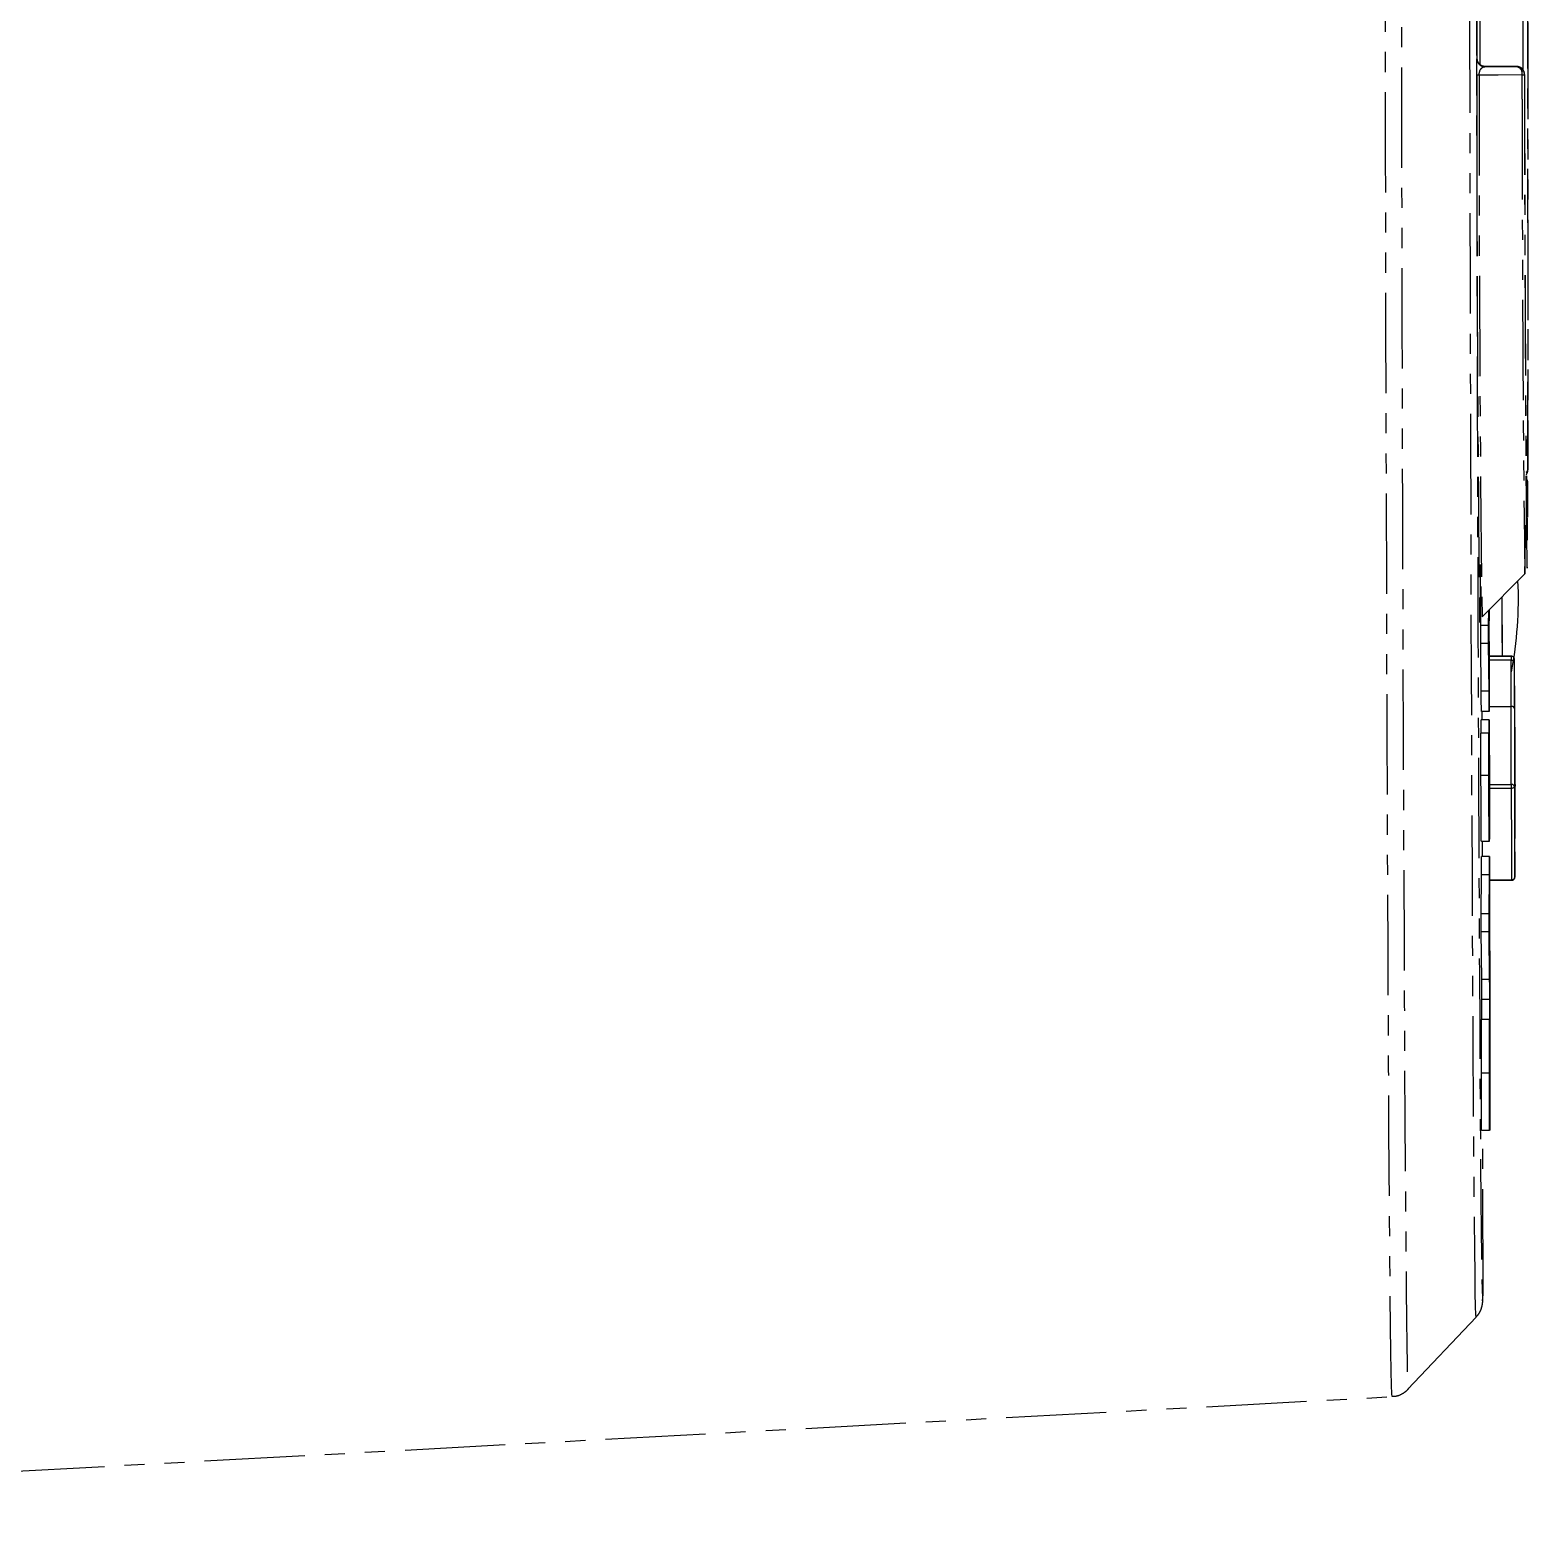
# Model space of a CAD drawing. Header units: millimetres. Extents: x 2462 to 4142, y 835 to 2023.
# Drawn here: x 3470.2 to 3565, y 1200 to 1294.6 of the extents above; entities that cross this region are included whole.
import ezdxf

# ---------------------------------------------------------------- set-up
doc = ezdxf.new("R2010")
doc.units = ezdxf.units.MM
doc.linetypes.add('PHANTOM', pattern=[12.7, 6.35, -1.27, 1.27, -1.27, 1.27, -1.27])

msp = doc.modelspace()

# ---------------------------------------------------------------- linework, layer by layer
at = {"color": 7, "linetype": 'PHANTOM', "lineweight": 25}
for p, q in [((3561.808, 1292.797), (3561.827, 1292.805)), ((3562.328, 1292.305), (3562.309, 1292.298)), ((3564.325, 1292.308), (3562.328, 1292.305)), ((3564.316, 1292.304), (3564.325, 1292.308)), ((3564.672, 1290.236), (3564.669, 1291.773)), ((3564.825, 1291.808), (3564.816, 1291.805)), ((3565.021, 1269.027), (3565.029, 1266.789)), ((3564.993, 1266.147), (3565.01, 1266.021)), ((3565.018, 1263.783), (3565.01, 1266.021)), ((3562.13, 1257.49), (3564.832, 1260.202)), ((3564.832, 1260.202), (3564.83, 1260.206)), ((3562.047, 1256.945), (3562.068, 1259.416)), ((3562.547, 1256.945), (3562.555, 1257.917)), ((3562.565, 1257.45), (3562.553, 1256.085)), ((3562.57, 1254.46), (3562.565, 1257.45)), ((3562.569, 1257.875), (3562.567, 1257.621)), ((3562.567, 1257.621), (3562.573, 1254.253)), ((3562.577, 1257.939), (3562.578, 1257.228)), ((3561.984, 1257.136), (3561.983, 1257.137)), ((3562.049, 1255.8), (3562.047, 1256.945)), ((3562.547, 1256.945), (3562.047, 1256.945)), ((3562.549, 1255.801), (3562.547, 1256.945)), ((3562.576, 1257.228), (3562.567, 1257.228)), ((3562.578, 1257.228), (3562.576, 1257.228)), ((3562.549, 1255.801), (3562.049, 1255.8)), ((3562.079, 1252.792), (3562.049, 1255.8)), ((3562.579, 1252.792), (3562.549, 1255.801)), ((3562.553, 1256.085), (3562.57, 1254.46)), ((3563.982, 1254.999), (3562.571, 1254.997)), ((3562.571, 1254.993), (3563.981, 1254.996)), ((3563.981, 1254.742), (3562.572, 1254.74)), ((3562.582, 1254.596), (3562.572, 1254.596)), ((3562.581, 1254.595), (3562.572, 1254.595)), ((3562.581, 1254.595), (3562.582, 1254.596)), ((3562.582, 1254.596), (3562.588, 1251.507)), ((3563.981, 1254.996), (3563.982, 1254.999)), ((3562.573, 1254.253), (3562.575, 1254.011)), ((3562.579, 1252.792), (3562.079, 1252.792)), ((3564.192, 1252.621), (3564.184, 1247.106)), ((3564.192, 1252.621), (3564.194, 1252.338)), ((3564.192, 1252.621), (3564.192, 1252.621)), ((3562.587, 1251.815), (3563.983, 1251.818)), ((3563.976, 1246.885), (3563.983, 1251.818)), ((3564.184, 1251.677), (3564.177, 1246.744)), ((3564.194, 1252.197), (3564.19, 1249.651)), ((3564.191, 1252.197), (3564.194, 1252.197)), ((3564.192, 1252.338), (3564.194, 1252.338)), ((3562.574, 1250.976), (3562.074, 1250.975)), ((3562.074, 1250.975), (3562.076, 1250.975)), ((3562.076, 1250.124), (3562.074, 1250.975)), ((3562.576, 1250.976), (3562.076, 1250.975)), ((3562.586, 1251.506), (3562.086, 1251.505)), ((3562.138, 1250.975), (3562.137, 1251.505)), ((3562.579, 1248.013), (3562.574, 1250.976)), ((3562.574, 1250.976), (3562.576, 1250.976)), ((3562.588, 1251.507), (3562.586, 1251.506)), ((3562.06, 1250.121), (3562.066, 1250.124)), ((3562.56, 1250.122), (3562.06, 1250.121)), ((3562.566, 1250.125), (3562.066, 1250.124)), ((3562.56, 1250.122), (3562.566, 1250.125)), ((3562.566, 1250.125), (3562.567, 1249.439)), ((3562.582, 1250.269), (3562.59, 1250.272)), ((3562.59, 1250.272), (3562.591, 1249.691)), ((3562.586, 1248.897), (3562.584, 1248.897)), ((3562.591, 1249.691), (3562.59, 1249.146)), ((3564.19, 1249.227), (3564.186, 1246.681)), ((3564.187, 1249.227), (3564.19, 1249.227)), ((3564.188, 1249.651), (3564.19, 1249.651)), ((3564.19, 1249.651), (3564.204, 1246.893)), ((3564.19, 1249.227), (3564.203, 1246.469)), ((3564.21, 1249.015), (3564.202, 1243.499)), ((3564.208, 1249.439), (3564.204, 1246.893)), ((3564.207, 1249.156), (3564.209, 1249.156)), ((3564.207, 1249.015), (3564.21, 1249.015)), ((3564.208, 1249.439), (3564.209, 1249.156)), ((3564.208, 1249.439), (3564.208, 1249.439)), ((3562.581, 1248.013), (3562.579, 1248.013)), ((3562.563, 1247.446), (3562.063, 1247.446)), ((3562.596, 1246.883), (3563.976, 1246.885)), ((3564.184, 1246.964), (3564.186, 1246.681)), ((3564.201, 1246.893), (3564.204, 1246.893)), ((3563.977, 1246.632), (3562.596, 1246.629)), ((3564.186, 1246.681), (3564.186, 1246.681)), ((3564.203, 1246.469), (3564.2, 1243.924)), ((3564.205, 1241.016), (3564.212, 1245.949)), ((3562.587, 1243.268), (3562.087, 1243.268)), ((3562.153, 1242.313), (3562.151, 1243.268)), ((3564.2, 1243.782), (3564.201, 1243.499)), ((3564.201, 1243.499), (3564.202, 1243.499)), ((3562.602, 1242.314), (3562.102, 1242.313)), ((3562.102, 1242.313), (3562.103, 1242.313)), ((3562.603, 1242.314), (3562.103, 1242.313)), ((3562.602, 1242.314), (3562.603, 1242.314)), ((3562.603, 1242.314), (3562.609, 1238.981)), ((3562.078, 1238.697), (3562.099, 1241.168)), ((3562.599, 1241.169), (3562.099, 1241.168)), ((3562.578, 1238.698), (3562.599, 1241.169)), ((3562.606, 1240.848), (3564.005, 1240.85)), ((3562.606, 1240.814), (3564.005, 1240.816)), ((3562.601, 1239.627), (3562.598, 1239.373)), ((3562.598, 1239.373), (3562.604, 1236.005)), ((3562.578, 1238.698), (3562.078, 1238.697)), ((3562.08, 1237.552), (3562.078, 1238.697)), ((3562.58, 1237.553), (3562.578, 1238.698)), ((3562.596, 1239.203), (3562.584, 1237.838)), ((3562.601, 1236.212), (3562.596, 1239.203)), ((3562.608, 1238.98), (3562.599, 1238.98)), ((3562.609, 1238.981), (3562.608, 1238.98)), ((3562.58, 1237.553), (3562.08, 1237.552)), ((3562.111, 1234.544), (3562.08, 1237.552)), ((3562.611, 1234.545), (3562.58, 1237.553)), ((3562.584, 1237.838), (3562.601, 1236.212)), ((3562.612, 1236.348), (3562.603, 1236.348)), ((3562.614, 1236.348), (3562.603, 1236.348)), ((3562.604, 1236.005), (3562.607, 1235.764)), ((3562.612, 1236.348), (3562.614, 1236.348)), ((3562.614, 1236.348), (3562.623, 1231.266)), ((3562.611, 1234.545), (3562.111, 1234.544)), ((3562.618, 1233.268), (3562.118, 1233.267)), ((3562.598, 1232.015), (3562.098, 1232.014)), ((3562.613, 1231.219), (3562.616, 1231.85)), ((3562.623, 1231.266), (3562.619, 1230.29)), ((3562.611, 1229.808), (3562.611, 1229.808)), ((3562.619, 1230.29), (3562.616, 1229.677)), ((3562.596, 1228.603), (3562.096, 1228.602)), ((3562.102, 1224.99), (3562.096, 1228.602)), ((3562.602, 1224.991), (3562.596, 1228.603)), ((3562.614, 1227.216), (3562.613, 1228.033)), ((3562.615, 1228.008), (3562.616, 1227.217)), ((3562.627, 1228.068), (3562.628, 1228.069)), ((3562.628, 1228.069), (3562.633, 1225.003)), ((3562.601, 1227.21), (3562.614, 1227.216)), ((3562.616, 1227.217), (3562.624, 1227.22)), ((3562.624, 1227.22), (3562.616, 1227.22)), ((3562.626, 1225.848), (3562.607, 1225.84)), ((3562.602, 1224.991), (3562.102, 1224.99)), ((3562.2, 1214.928), (3562.183, 1224.99)), ((3562.604, 1224.991), (3562.602, 1224.991)), ((3562.633, 1225.003), (3562.632, 1225.003)), ((3557.442, 1208.61), (3561.758, 1213.174)), ((3405.192, 1199.956), (3556.432, 1208.143))]:
    msp.add_line(p, q, dxfattribs=at)
at = {"color": 7, "linetype": 'PHANTOM', "lineweight": 25, "flags": 128}
for points in [[(3556.432, 1208.143), (3556.432, 1208.143), (3556.415, 1208.323), (3556.396, 1208.859), (3556.377, 1209.747), (3556.358, 1210.984), (3556.339, 1212.566), (3556.319, 1214.484), (3556.299, 1216.732), (3556.279, 1219.301), (3556.26, 1222.18), (3556.24, 1225.356), (3556.22, 1228.818), (3556.201, 1232.55), (3556.182, 1236.538), (3556.163, 1240.765), (3556.145, 1245.214), (3556.128, 1249.867), (3556.111, 1254.704), (3556.094, 1259.706), (3556.079, 1264.852), (3556.064, 1270.121), (3556.051, 1275.491), (3556.038, 1280.941), (3556.026, 1286.449), (3556.016, 1291.991), (3556.006, 1297.544), (3555.998, 1303.087), (3555.99, 1308.596), (3555.984, 1314.049), (3555.98, 1319.423), (3555.976, 1324.697), (3555.974, 1329.848), (3555.973, 1334.856), (3555.973, 1339.7), (3555.974, 1344.36), (3555.977, 1348.818), (3555.981, 1353.054), (3555.986, 1357.052), (3555.993, 1360.795), (3556, 1364.268), (3556.009, 1367.456), (3556.019, 1370.346), (3556.03, 1372.928), (3556.042, 1375.189), (3556.055, 1377.121), (3556.069, 1378.716), (3556.084, 1379.967), (3556.1, 1380.869), (3556.116, 1381.419), (3556.133, 1381.614), (3556.134, 1381.614)], [(3557.146, 1381.15), (3557.144, 1381.15), (3557.127, 1380.956), (3557.11, 1380.409), (3557.095, 1379.512), (3557.08, 1378.268), (3557.066, 1376.681), (3557.053, 1374.76), (3557.041, 1372.511), (3557.03, 1369.943), (3557.02, 1367.068), (3557.011, 1363.897), (3557.004, 1360.443), (3556.997, 1356.72), (3556.992, 1352.744), (3556.988, 1348.53), (3556.985, 1344.097), (3556.984, 1339.461), (3556.984, 1334.643), (3556.985, 1329.662), (3556.987, 1324.538), (3556.991, 1319.293), (3556.996, 1313.948), (3557.002, 1308.524), (3557.009, 1303.045), (3557.017, 1297.532), (3557.027, 1292.008), (3557.037, 1286.496), (3557.049, 1281.018), (3557.062, 1275.597), (3557.075, 1270.255), (3557.09, 1265.015), (3557.105, 1259.896), (3557.121, 1254.921), (3557.138, 1250.11), (3557.155, 1245.482), (3557.173, 1241.057), (3557.192, 1236.853), (3557.211, 1232.886), (3557.23, 1229.174), (3557.25, 1225.731), (3557.269, 1222.571), (3557.289, 1219.708), (3557.309, 1217.154), (3557.329, 1214.917), (3557.348, 1213.009), (3557.367, 1211.436), (3557.387, 1210.206), (3557.405, 1209.322), (3557.423, 1208.789), (3557.441, 1208.61), (3557.442, 1208.61)], [(3561.758, 1213.174), (3561.758, 1213.174), (3561.741, 1213.334), (3561.723, 1213.845), (3561.705, 1214.703), (3561.687, 1215.905), (3561.668, 1217.446), (3561.649, 1219.319), (3561.63, 1221.516), (3561.611, 1224.029), (3561.591, 1226.845), (3561.572, 1229.953), (3561.553, 1233.34), (3561.535, 1236.99), (3561.517, 1240.889), (3561.499, 1245.02), (3561.482, 1249.365), (3561.465, 1253.905), (3561.449, 1258.621), (3561.433, 1263.492), (3561.419, 1268.499), (3561.405, 1273.618), (3561.392, 1278.828), (3561.381, 1284.108), (3561.37, 1289.434), (3561.36, 1294.783), (3561.351, 1300.133), (3561.344, 1305.46), (3561.337, 1310.741), (3561.332, 1315.955), (3561.328, 1321.078), (3561.326, 1326.089), (3561.324, 1330.967), (3561.324, 1335.689), (3561.325, 1340.236), (3561.327, 1344.589), (3561.331, 1348.728), (3561.336, 1352.637), (3561.342, 1356.298), (3561.349, 1359.695), (3561.357, 1362.814), (3561.367, 1365.642), (3561.377, 1368.166), (3561.389, 1370.376), (3561.401, 1372.262), (3561.414, 1373.816), (3561.429, 1375.032), (3561.444, 1375.903), (3561.46, 1376.427), (3561.476, 1376.601), (3561.477, 1376.601)], [(3561.887, 1375.564), (3561.873, 1375.377), (3561.857, 1374.825), (3561.842, 1373.917), (3561.827, 1372.656), (3561.814, 1371.049), (3561.802, 1369.102), (3561.79, 1366.823), (3561.78, 1364.224), (3561.77, 1361.316), (3561.762, 1358.112), (3561.755, 1354.625), (3561.75, 1350.872), (3561.745, 1346.87), (3561.742, 1342.635), (3561.74, 1338.188), (3561.739, 1333.547), (3561.74, 1328.734), (3561.742, 1323.77), (3561.745, 1318.677), (3561.75, 1313.479), (3561.756, 1308.197), (3561.762, 1302.856), (3561.771, 1297.479), (3561.78, 1292.091), (3561.79, 1286.715), (3561.802, 1281.376), (3561.814, 1276.097), (3561.828, 1270.902), (3561.842, 1265.813), (3561.857, 1260.855), (3561.873, 1256.048), (3561.89, 1251.415), (3561.907, 1246.975), (3561.925, 1242.749), (3561.943, 1238.756), (3561.961, 1235.013), (3561.98, 1231.537), (3562, 1228.343), (3562.019, 1225.447), (3562.038, 1222.86), (3562.057, 1220.594), (3562.077, 1218.66), (3562.095, 1217.065), (3562.114, 1215.818), (3562.132, 1214.924), (3562.15, 1214.386), (3562.165, 1214.211)], [(3565.029, 1266.789), (3565.034, 1269.047), (3565.038, 1271.597), (3565.04, 1274.412), (3565.041, 1277.458), (3565.041, 1280.702), (3565.039, 1284.107), (3565.036, 1287.634), (3565.032, 1291.243), (3565.026, 1294.892), (3565.019, 1298.542), (3565.011, 1302.149), (3565.002, 1305.673), (3564.992, 1309.075), (3564.981, 1312.315), (3564.97, 1315.356), (3564.958, 1318.165), (3564.945, 1320.708), (3564.932, 1322.958)], [(3564.932, 1320.717), (3564.944, 1318.634), (3564.955, 1316.284), (3564.966, 1313.695), (3564.977, 1310.895), (3564.987, 1307.915), (3564.996, 1304.789), (3565.005, 1301.552), (3565.012, 1298.239), (3565.018, 1294.889), (3565.024, 1291.539), (3565.028, 1288.225), (3565.03, 1284.986), (3565.032, 1281.856), (3565.032, 1278.873), (3565.031, 1276.068), (3565.029, 1273.473), (3565.026, 1271.117), (3565.021, 1269.027)], [(3561.828, 1292.8), (3561.828, 1292.949), (3561.827, 1293.567), (3561.825, 1294.186), (3561.824, 1294.805), (3561.823, 1295.424), (3561.822, 1296.043), (3561.821, 1296.661), (3561.82, 1297.279)], [(3562.017, 1292.413), (3562.016, 1293.18), (3562.01, 1296.583), (3562.009, 1297.199)], [(3564.733, 1291.987), (3564.728, 1294.888), (3564.723, 1297.526)], [(3564.669, 1291.773), (3563.148, 1291.77), (3561.953, 1291.767)], [(3562.309, 1292.298), (3563.433, 1292.301), (3564.316, 1292.304)], [(3564.816, 1291.805), (3564.824, 1288.187), (3564.833, 1284.645), (3564.843, 1281.219), (3564.854, 1277.947), (3564.865, 1274.868), (3564.877, 1272.015), (3564.89, 1269.422), (3564.903, 1267.118), (3564.916, 1265.128), (3564.929, 1263.476), (3564.942, 1262.181), (3564.955, 1261.256), (3564.967, 1260.713), (3564.979, 1260.558), (3564.99, 1260.792), (3565, 1261.413), (3565.009, 1262.413), (3565.018, 1263.783)], [(3565.01, 1266.021), (3565.002, 1264.785), (3564.993, 1263.885), (3564.993, 1263.835)], [(3564.192, 1252.621), (3564.192, 1252.633), (3564.192, 1252.643), (3564.192, 1252.648), (3564.192, 1252.65), (3564.192, 1252.648), (3564.192, 1252.643), (3564.192, 1252.633), (3564.192, 1252.621)], [(3564.208, 1249.439), (3564.208, 1249.451), (3564.208, 1249.461), (3564.208, 1249.466), (3564.208, 1249.468), (3564.208, 1249.466), (3564.208, 1249.461), (3564.208, 1249.451), (3564.208, 1249.439)], [(3564.217, 1246.885), (3564.217, 1246.886), (3564.219, 1246.855), (3564.22, 1246.769)], [(3564.177, 1246.744), (3564.173, 1246.722), (3564.162, 1246.701), (3564.143, 1246.682), (3564.118, 1246.665), (3564.088, 1246.651), (3564.053, 1246.64), (3564.016, 1246.634), (3563.977, 1246.632)], [(3564.186, 1246.681), (3564.186, 1246.669), (3564.186, 1246.66), (3564.186, 1246.654), (3564.186, 1246.652), (3564.186, 1246.654), (3564.186, 1246.66), (3564.186, 1246.669), (3564.186, 1246.681)], [(3564.214, 1246.721), (3564.217, 1246.73), (3564.22, 1246.769)], [(3564.215, 1246.723), (3564.216, 1246.732), (3564.22, 1246.769)], [(3564.201, 1243.499), (3564.201, 1243.487), (3564.201, 1243.478), (3564.201, 1243.472), (3564.202, 1243.47), (3564.202, 1243.472), (3564.202, 1243.478), (3564.202, 1243.487), (3564.202, 1243.499)], [(3562.165, 1214.211), (3562.167, 1214.207), (3562.184, 1214.388), (3562.2, 1214.928)]]:
    msp.add_lwpolyline(points, dxfattribs=at)
at = {"color": 7, "linetype": 'PHANTOM', "lineweight": 25}
for centre, radius, start, end in [((3562.308, 1292.798), 0.5, 180.09864, 270.09834), ((6156.853, 1287.694), 2595.05, 179.910713, 180.674669), ((3561.936, 1291.47), 0.297, 86.61725, 115.90438), ((5932.203, 1286.823), 2370.254, 179.880493, 180.709083), ((3564.22, 1291.857), 0.457, 349.43053, 77.87658), ((3564.316, 1291.804), 0.5, 0.09864, 90.09834), ((3564.686, 1292.053), 0.28, 266.48606, 297.72202), ((5774.276, 1288.885), 2209.454, 179.924204, 180.667867), ((6098.845, 1288.543), 2534.173, 179.961707, 180.640675), ((3564.825, 1266.815), 0.205, 297.93947, 352.6439), ((3564.529, 1266.788), 0.5, 321.98455, 359.84206), ((3497.703, 1262.602), 67.172, 357.95233, 0.58995), ((3560.339, 1263.616), 4.659, 354.03002, 2.69916), ((3476.278, 1260.005), 85.754, 358.08312, 0.52304), ((3539.933, 1258.625), 24.5, 349.14935, 2.69032), ((5513.58, 1261.922), 1950.196, 180.09313, 180.203408), ((5532.695, 1261.971), 1969.308, 180.093574, 180.202875), ((3586.839, 1254.855), 22.858, 179.64804, 180.28338), ((3563.981, 1254.796), 0.2, 0.11705, 90.10991), ((3564.027, 1254.971), 0.234, 258.66718, 311.42285), ((2773.198, 1252.574), 790.786, 359.94516, 0.157059), ((2720.679, 1252.484), 843.505, 359.94516, 0.157059), ((2962.654, 1247.857), 601.568, 359.896412, 0.660921), ((3564.009, 1251.64), 0.179, 11.69361, 98.09412), ((3537.858, 1252.222), 26.336, 359.94466, 0.25233), ((3537.873, 1249.04), 26.336, 359.94466, 0.25233), ((3564.002, 1246.708), 0.179, 11.69361, 98.09412), ((3618.253, 1246.835), 54.276, 179.94747, 180.21494), ((3590.521, 1247.08), 26.336, 179.94466, 180.25233), ((3613.474, 1246.141), 49.263, 179.1351, 180.2239), ((5937.178, 1255.283), 2373.217, 180.208878, 180.348456), ((5915.302, 1255.315), 2351.141, 180.208878, 180.348456), ((3590.536, 1243.898), 26.336, 179.94466, 180.25233), ((3564.005, 1241.016), 0.2, 270.09849, 359.91832), ((3564.02, 1241.035), 0.186, 265.27935, 354.11296), ((3565.031, 1240.845), 1.026, 179.73008, 181.64408), ((3560.7, 1214.925), 1.5, 358.75998, 0.09872)]:
    msp.add_arc(centre, radius, start, end, dxfattribs=at)
for points, knots in [([(3561.806, 1291.738), (3561.806, 1291.821), (3561.805, 1291.986), (3561.805, 1292.289), (3561.806, 1292.57), (3561.807, 1292.762), (3561.808, 1292.785), (3561.808, 1292.797)], [0, 0, 0, 0, 0.125386, 0.251061, 0.500313, 0.750116, 1, 1, 1, 1]), ([(3562.328, 1292.305), (3562.257, 1292.314), (3562.149, 1292.327), (3562.019, 1292.406), (3561.965, 1292.463), (3561.939, 1292.491)], [0, 0, 0, 0, 0.49907, 0.762803, 1, 1, 1, 1]), ([(3561.953, 1291.767), (3561.953, 1291.789), (3561.952, 1291.831), (3561.961, 1291.915), (3561.984, 1292.012), (3562.024, 1292.103), (3562.092, 1292.203), (3562.188, 1292.281), (3562.268, 1292.292), (3562.309, 1292.298)], [0, 0, 0, 0, 0.04691, 0.093633, 0.194711, 0.311017, 0.43912, 0.713502, 1, 1, 1, 1]), ([(3564.536, 1292.261), (3564.505, 1292.274), (3564.437, 1292.301), (3564.364, 1292.305), (3564.325, 1292.308)], [0, 0, 0, 0, 0.455331, 1, 1, 1, 1]), ([(3564.825, 1291.808), (3564.82, 1291.862), (3564.811, 1291.953), (3564.749, 1292.082), (3564.663, 1292.188), (3564.577, 1292.238), (3564.536, 1292.261)], [0, 0, 0, 0, 0.294647, 0.501246, 0.766423, 1, 1, 1, 1]), ([(3562.029, 1267.751), (3562.026, 1267.751), (3562.018, 1267.751), (3562.008, 1267.745), (3562.006, 1267.737), (3562.006, 1267.731)], [0, 0, 0, 0, 0.217261, 0.447737, 1, 1, 1, 1]), ([(3562.576, 1257.228), (3562.576, 1257.345), (3562.576, 1257.578), (3562.575, 1257.859), (3562.574, 1257.931), (3562.574, 1257.937)], [0, 0, 0, 0, 0.479572, 0.956273, 1, 1, 1, 1]), ([(3562.58, 1253.698), (3562.58, 1253.706), (3562.581, 1253.721), (3562.582, 1254.057), (3562.581, 1254.391), (3562.581, 1254.595)], [0, 0, 0, 0, 0.280881, 0.558857, 1, 1, 1, 1]), ([(3562.575, 1254.011), (3562.576, 1253.922), (3562.578, 1253.762), (3562.579, 1253.718), (3562.58, 1253.698)], [0, 0, 0, 0, 0.560389, 1, 1, 1, 1]), ([(3562.086, 1251.505), (3562.086, 1251.695), (3562.085, 1252.076), (3562.082, 1252.483), (3562.08, 1252.675), (3562.079, 1252.792)], [0, 0, 0, 0, 0.277759, 0.558212, 1, 1, 1, 1]), ([(3562.586, 1251.506), (3562.586, 1251.696), (3562.585, 1252.077), (3562.582, 1252.484), (3562.58, 1252.675), (3562.579, 1252.792)], [0, 0, 0, 0, 0.277759, 0.558212, 1, 1, 1, 1]), ([(3562.576, 1250.976), (3562.576, 1250.864), (3562.577, 1250.641), (3562.578, 1250.393), (3562.58, 1250.263), (3562.581, 1250.266), (3562.582, 1250.269)], [0, 0, 0, 0, 0.186749, 0.372334, 0.559123, 1, 1, 1, 1]), ([(3562.063, 1247.446), (3562.062, 1247.951), (3562.061, 1248.854), (3562.06, 1249.734), (3562.06, 1250.121)], [0, 0, 0, 0, 0.559915, 1, 1, 1, 1]), ([(3562.563, 1247.446), (3562.562, 1247.952), (3562.561, 1248.855), (3562.56, 1249.735), (3562.56, 1250.122)], [0, 0, 0, 0, 0.559915, 1, 1, 1, 1]), ([(3562.567, 1249.439), (3562.566, 1249.349), (3562.565, 1249.17), (3562.564, 1248.67), (3562.564, 1247.998), (3562.565, 1247.573), (3562.565, 1247.359)], [0, 0, 0, 0, 0.280768, 0.559632, 0.779361, 1, 1, 1, 1]), ([(3562.584, 1248.897), (3562.584, 1248.893), (3562.583, 1248.886), (3562.581, 1248.825), (3562.58, 1248.457), (3562.581, 1248.162), (3562.581, 1248.013)], [0, 0, 0, 0, 0.281496, 0.561608, 0.779328, 1, 1, 1, 1]), ([(3562.593, 1247.229), (3562.593, 1247.47), (3562.592, 1247.951), (3562.59, 1248.579), (3562.588, 1248.868), (3562.586, 1248.887), (3562.586, 1248.897)], [0, 0, 0, 0, 0.281149, 0.559501, 0.77912, 1, 1, 1, 1]), ([(3562.59, 1249.146), (3562.592, 1248.765), (3562.594, 1248.084), (3562.595, 1247.313), (3562.596, 1246.973)], [0, 0, 0, 0, 0.559112, 1, 1, 1, 1]), ([(3562.087, 1243.268), (3562.084, 1243.311), (3562.08, 1243.397), (3562.073, 1244.295), (3562.066, 1245.794), (3562.064, 1246.895), (3562.063, 1247.446)], [0, 0, 0, 0, 0.280862, 0.560394, 0.779988, 1, 1, 1, 1]), ([(3562.587, 1243.268), (3562.584, 1243.312), (3562.58, 1243.398), (3562.573, 1244.296), (3562.566, 1245.795), (3562.564, 1246.895), (3562.563, 1247.446)], [0, 0, 0, 0, 0.280862, 0.560394, 0.779988, 1, 1, 1, 1]), ([(3562.565, 1247.359), (3562.566, 1247.124), (3562.567, 1246.653), (3562.57, 1245.825), (3562.574, 1245.172), (3562.579, 1244.824), (3562.582, 1244.793), (3562.584, 1244.777)], [0, 0, 0, 0, 0.12501, 0.249986, 0.498689, 0.74914, 1, 1, 1, 1]), ([(3562.584, 1244.777), (3562.585, 1244.792), (3562.588, 1244.82), (3562.592, 1245.102), (3562.594, 1245.694), (3562.594, 1246.522), (3562.594, 1246.993), (3562.593, 1247.229)], [0, 0, 0, 0, 0.250973, 0.501644, 0.750146, 0.874991, 1, 1, 1, 1]), ([(3562.596, 1246.973), (3562.597, 1246.376), (3562.598, 1245.478), (3562.597, 1244.502), (3562.596, 1243.786), (3562.592, 1243.334), (3562.588, 1243.29), (3562.587, 1243.268)], [0, 0, 0, 0, 0.24891, 0.374053, 0.49929, 0.749224, 1, 1, 1, 1]), ([(3562.099, 1241.168), (3562.1, 1241.27), (3562.102, 1241.411), (3562.103, 1241.88), (3562.102, 1242.168), (3562.102, 1242.313)], [0, 0, 0, 0, 0.560642, 0.779888, 1, 1, 1, 1]), ([(3562.599, 1241.169), (3562.6, 1241.271), (3562.602, 1241.412), (3562.603, 1241.881), (3562.602, 1242.169), (3562.602, 1242.314)], [0, 0, 0, 0, 0.560642, 0.779888, 1, 1, 1, 1]), ([(3562.604, 1239.869), (3562.603, 1239.845), (3562.602, 1239.803), (3562.601, 1239.681), (3562.601, 1239.627)], [0, 0, 0, 0, 0.559614, 1, 1, 1, 1]), ([(3562.608, 1238.98), (3562.608, 1239.1), (3562.607, 1239.34), (3562.606, 1239.671), (3562.605, 1239.856), (3562.604, 1239.865), (3562.604, 1239.869)], [0, 0, 0, 0, 0.281196, 0.560708, 0.779652, 1, 1, 1, 1]), ([(3562.607, 1235.764), (3562.607, 1235.674), (3562.609, 1235.514), (3562.611, 1235.47), (3562.611, 1235.45)], [0, 0, 0, 0, 0.560389, 1, 1, 1, 1]), ([(3562.611, 1235.45), (3562.612, 1235.458), (3562.613, 1235.473), (3562.613, 1235.81), (3562.613, 1236.143), (3562.612, 1236.348)], [0, 0, 0, 0, 0.2808814, 0.5588569, 1, 1, 1, 1]), ([(3562.118, 1233.267), (3562.117, 1233.455), (3562.116, 1233.832), (3562.114, 1234.237), (3562.112, 1234.427), (3562.111, 1234.544)], [0, 0, 0, 0, 0.277989, 0.558369, 1, 1, 1, 1]), ([(3562.618, 1233.268), (3562.617, 1233.456), (3562.616, 1233.833), (3562.614, 1234.238), (3562.612, 1234.428), (3562.611, 1234.545)], [0, 0, 0, 0, 0.277989, 0.558369, 1, 1, 1, 1]), ([(3562.116, 1232.014), (3562.117, 1232.148), (3562.118, 1232.354), (3562.118, 1232.819), (3562.118, 1233.118), (3562.118, 1233.267)], [0, 0, 0, 0, 0.484465, 0.741988, 1, 1, 1, 1]), ([(3562.616, 1231.85), (3562.617, 1232.012), (3562.618, 1232.253), (3562.618, 1232.758), (3562.618, 1233.098), (3562.618, 1233.268)], [0, 0, 0, 0, 0.500859, 0.750056, 1, 1, 1, 1]), ([(3562.096, 1228.602), (3562.095, 1229.006), (3562.094, 1229.812), (3562.093, 1230.803), (3562.094, 1231.455), (3562.095, 1231.927), (3562.097, 1231.979), (3562.098, 1232.014)], [0, 0, 0, 0, 0.250739, 0.500635, 0.625825, 0.750925, 1, 1, 1, 1]), ([(3562.596, 1228.603), (3562.595, 1229.008), (3562.594, 1229.811), (3562.593, 1230.8), (3562.594, 1231.452), (3562.595, 1231.794), (3562.596, 1231.978), (3562.597, 1232.002), (3562.598, 1232.015)], [0, 0, 0, 0, 0.2506607, 0.4979437, 0.6250501, 0.7485035, 0.8630456, 1, 1, 1, 1]), ([(3562.598, 1232.015), (3562.599, 1231.985), (3562.601, 1231.928), (3562.605, 1231.452), (3562.608, 1230.717), (3562.61, 1230.129), (3562.611, 1229.808)], [0, 0, 0, 0, 0.2597473, 0.4988551, 0.7262382, 1, 1, 1, 1]), ([(3562.611, 1229.808), (3562.611, 1229.969), (3562.611, 1230.283), (3562.612, 1230.794), (3562.613, 1231.047), (3562.613, 1231.219)], [0, 0, 0, 0, 0.254228, 0.496443, 1, 1, 1, 1]), ([(3562.601, 1230.506), (3562.6, 1230.487), (3562.599, 1230.46), (3562.598, 1230.212), (3562.597, 1229.923), (3562.597, 1229.554), (3562.598, 1229.001), (3562.598, 1228.559), (3562.599, 1228.267)], [0, 0, 0, 0, 0.248913, 0.377128, 0.499414, 0.62032, 0.749749, 1, 1, 1, 1]), ([(3562.613, 1228.033), (3562.612, 1228.354), (3562.611, 1228.838), (3562.609, 1229.453), (3562.608, 1229.856), (3562.606, 1230.174), (3562.604, 1230.457), (3562.602, 1230.486), (3562.601, 1230.506)], [0, 0, 0, 0, 0.25081, 0.377495, 0.500739, 0.621995, 0.75072, 1, 1, 1, 1]), ([(3562.616, 1229.677), (3562.615, 1229.501), (3562.614, 1229.281), (3562.614, 1228.855), (3562.614, 1228.495), (3562.614, 1228.204), (3562.615, 1228.008)], [0, 0, 0, 0, 0.500463, 0.628032, 0.749537, 1, 1, 1, 1]), ([(3562.599, 1228.267), (3562.599, 1228.091), (3562.6, 1227.738), (3562.6, 1227.386), (3562.601, 1227.21)], [0, 0, 0, 0, 0.500066, 1, 1, 1, 1]), ([(3562.624, 1227.22), (3562.625, 1227.212), (3562.626, 1227.203), (3562.627, 1227.358), (3562.627, 1227.452), (3562.627, 1227.685), (3562.627, 1227.915), (3562.627, 1228.068)], [0, 0, 0, 0, 0.500445, 0.5665268, 0.6257658, 0.7503222, 1, 1, 1, 1]), ([(3562.607, 1225.84), (3562.606, 1225.838), (3562.605, 1225.834), (3562.604, 1225.798), (3562.603, 1225.642), (3562.603, 1225.377), (3562.603, 1225.146), (3562.604, 1224.991)], [0, 0, 0, 0, 0.249787, 0.498689, 0.623422, 0.747972, 1, 1, 1, 1]), ([(3562.632, 1225.003), (3562.632, 1225.157), (3562.631, 1225.387), (3562.63, 1225.655), (3562.628, 1225.884), (3562.627, 1225.864), (3562.626, 1225.848)], [0, 0, 0, 0, 0.2507793, 0.3764347, 0.5002315, 1, 1, 1, 1]), ([(3561.764, 1213.193), (3561.818, 1213.251), (3561.938, 1213.383), (3562.042, 1213.593), (3562.106, 1213.766), (3562.141, 1213.905), (3562.161, 1214.023), (3562.172, 1214.131), (3562.183, 1214.304), (3562.192, 1214.542), (3562.198, 1214.822), (3562.2, 1214.893)], [0, 0, 0, 0, 0.023039, 0.051861, 0.077241, 0.106963, 0.156677, 0.245132, 0.41105, 0.851314, 1, 1, 1, 1]), ([(3556.434, 1208.168), (3556.538, 1208.17), (3556.805, 1208.175), (3557.165, 1208.363), (3557.426, 1208.571), (3557.511, 1208.695), (3557.529, 1208.721)], [0, 0, 0, 0, 0.23887, 0.610468, 0.918696, 1, 1, 1, 1])]:
    msp.add_open_spline(points, degree=3, knots=knots, dxfattribs=at)
msp.add_open_spline([(3561.939, 1292.491), (3561.907, 1292.538), (3561.843, 1292.633), (3561.833, 1292.748), (3561.827, 1292.805)], degree=3, dxfattribs=at)

doc.saveas('drawing.dxf')
